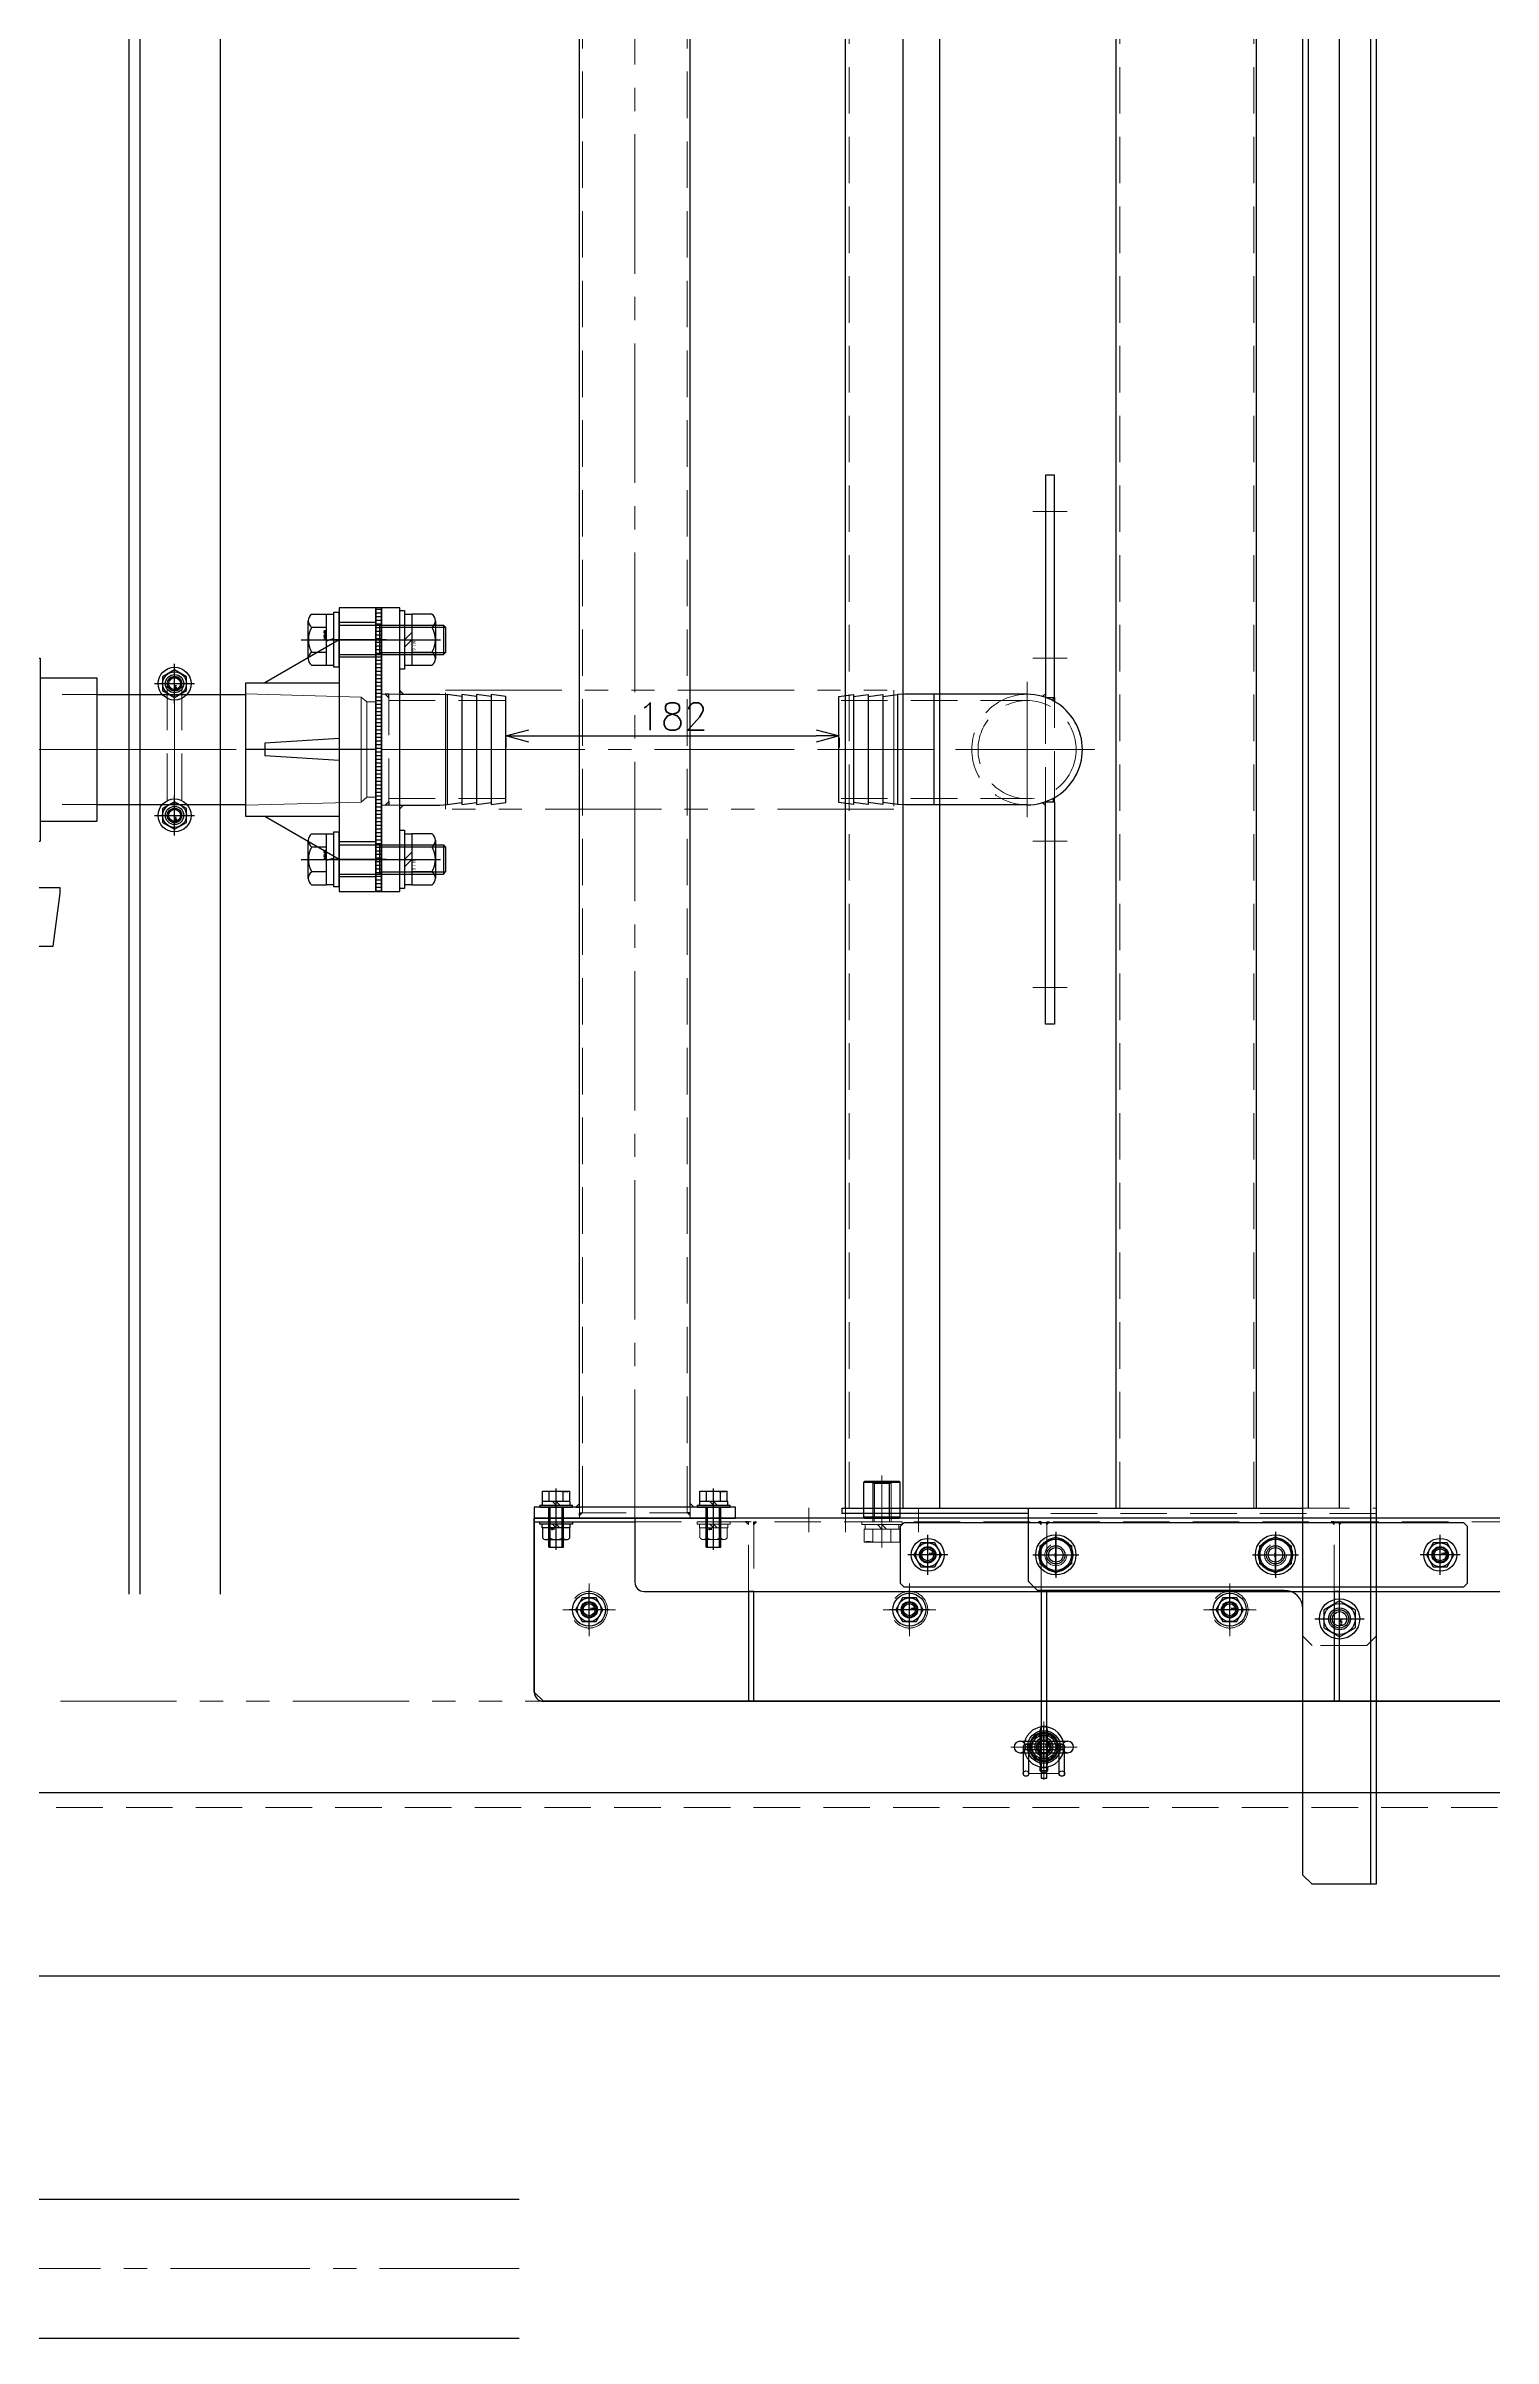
# Model space of a CAD drawing. Header units: millimetres. Extents: x -8731 to 85711, y -14522 to 31379.
# Drawn here: x 29618 to 30409, y 19595 to 20847 of the extents above; entities that cross this region are included whole.
import ezdxf
from ezdxf.xclip import XClip

# ---------------------------------------------------------------- set-up
doc = ezdxf.new("R2010")
doc.units = ezdxf.units.MM
doc.header["$LTSCALE"] = 4
doc.header["$XCLIPFRAME"] = 0
doc.header["$PDMODE"] = 99
doc.header["$PDSIZE"] = 1
for name, pattern in [('CENTER2', [28.575, 19.05, -3.175, 3.175, -3.175]), ('HIDDEN', [9.525, 6.35, -3.175]), ('PHANTOM2', [31.75, 15.875, -3.175, 3.175, -3.175, 3.175, -3.175])]:
    doc.linetypes.add(name, pattern=pattern)
for name, color, linetype, lineweight in [('04_HIDDEN', 2, 'HIDDEN', 13), ('05_CENTER', 4, 'CENTER2', 13), ('06_PHANTOM', 2, 'PHANTOM2', 13)]:
    doc.layers.add(name, color=color, linetype=linetype, lineweight=lineweight)
doc.layers.add('10_DRAFT', color=8, linetype='Continuous', lineweight=0, plot=False)
doc.styles.add('KANJI0', font='txt.shx', dxfattribs={"width": 0.9, "height": 30, "bigfont": 'bigfont'})
doc.styles.add('KSS_TXT', font='txt.shx', dxfattribs={"bigfont": 'extfont2.shx'})
doc.styles.add('KSS_TXT_L', font='txt.shx', dxfattribs={"height": 9, "bigfont": 'extfont2.shx'})
doc.dimstyles.new('KSS_DIM', dxfattribs={"dimscale": 3, "dimtxt": 3, "dimasz": 2.5, "dimexe": 1.25, "dimexo": 0.625, "dimtad": 1, "dimdsep": 46, "dimtxsty": 'KSS_TXT', "dimblk": 'OPEN30', "dimcen": 0, "dimazin": 2, "dimtfac": 0.75, "dimtmove": 0, "dimatfit": 3, "dimldrblk": 'OPEN30', "dimfxl": 1, "dimtolj": 1, "dimarcsym": 0})

# ---------------------------------------------------------------- blocks, each defined once
blk = doc.blocks.new('M8アイナットc_1')
at = {"color": 0}
for p, q in [((-13.1, 3.2), (13.1, 3.2)), ((-13.1, -3.1), (13.1, -3.1))]:
    blk.add_line(p, q, dxfattribs=at)
for centre, radius, start, end in [((-13.1, 0), 3.15, 90, 270), ((0, 0), 8, 23.188, 156.812), ((13.1, 0), 3.15, 270, 90), ((0, 0), 8, 203.188, 336.812)]:
    blk.add_arc(centre, radius, start, end, dxfattribs=at)
at = {"layer": '04_HIDDEN', "color": 0}
for radius in [4, 3.25]:
    blk.add_circle((0, 0), radius, dxfattribs=at)
for centre, radius, start, end in [((-13.1, 0), 3.15, 270, 90), ((0, 0), 8, 156.812, 203.188), ((0, 0), 8, 336.812, 23.188), ((13.1, 0), 3.15, 90, 270)]:
    blk.add_arc(centre, radius, start, end, dxfattribs=at)
at = {"layer": '05_CENTER', "color": 0}
for p, q in [((-18.1, 0), (18.1, 0)), ((0, -10), (0, 10))]:
    blk.add_line(p, q, dxfattribs=at)
blk = doc.blocks.new('8b_1_1_1')
at = {"color": 0, "linetype": 'CENTER2'}
for p, q in [((10.9, 0), (-10.9, 0)), ((0, -10.9), (0, 10.9))]:
    blk.add_line(p, q, dxfattribs=at)
at = {"color": 0}
for p, q in [((-3.8, 6.5), (-7.5, 0)), ((-3.8, 6.5), (-7.5, 0)), ((-7.5, 0), (-3.8, -6.5)), ((-7.5, 0), (-3.8, -6.5)), ((3.8, 6.5), (-3.8, 6.5)), ((3.8, 6.5), (-3.8, 6.5)), ((7.5, 0), (3.8, 6.5)), ((7.5, 0), (3.8, 6.5)), ((3.8, -6.5), (7.5, 0)), ((3.8, -6.5), (7.5, 0)), ((-3.8, -6.5), (3.8, -6.5)), ((-3.8, -6.5), (3.8, -6.5))]:
    blk.add_line(p, q, dxfattribs=at)
for radius in [9, 6.5, 4, 3.25]:
    blk.add_circle((0, 0), radius, dxfattribs=at)
at = {"layer": '10_DRAFT', "style": 'KSS_TXT'}
blk.add_text('M8', height=1, dxfattribs=at).set_placement((0.8, 0.1))
blk = doc.blocks.new('A$C4764547B_1')
at = {"color": 0}
for p, q in [((-2, -9.3), (-2, 9.3)), ((2, -9.3), (2, 9.3))]:
    blk.add_line(p, q, dxfattribs=at)
for centre, start, end in [((0, 9.3), 0, 180), ((0, -9.3), 180, 0)]:
    blk.add_arc(centre, 2, start, end, dxfattribs=at)
at = {"layer": '04_HIDDEN', "color": 0}
for centre, start, end in [((0, 9.3), 180, 0), ((0, -9.3), 0, 180)]:
    blk.add_arc(centre, 2, start, end, dxfattribs=at)
at = {"layer": '10_DRAFT'}
blk.add_line((-2, 0), (2, 0), dxfattribs=at)
blk = doc.blocks.new('A$C5B506AB2_1')
at = {"color": 0}
for p, q in [((-11.2, 14.5), (-11.2, 0)), ((-8.3, 14.5), (-8.3, 1.5)), ((8.3, 14.5), (8.3, 1.5)), ((11.2, 14.5), (11.2, 0)), ((9.8, 1.5), (-9.8, 1.5)), ((-8.3, 1.5), (-7.3, 1.5)), ((8.3, 1.5), (7.3, 1.5)), ((9.8, -1.5), (-9.8, -1.5)), ((-9.8, -1.5), (-7.3, -1.5)), ((9.8, -1.5), (7.3, -1.5))]:
    blk.add_line(p, q, dxfattribs=at)
blk.add_lwpolyline([(2, 11), (2, 13), (-2, 13), (-2, 11)], close=True, dxfattribs=at)
for radius in [11, 7.5, 5]:
    blk.add_circle((0, 0), radius, dxfattribs=at)
for centre, radius, start, end in [((-9.8, 14.5), 1.5, 0, 180), ((-9.8, 14.5), 1.5, 180, 0), ((0, 11.5), 2.5, 36.7713, 143.2287), ((9.8, 14.5), 1.5, 0, 180), ((9.8, 14.5), 1.5, 180, 0), ((-9.8, 0), 1.5, 90, 270), ((-9.8, 0), 1.5, 180, 270), ((-9.8, 0), 1.5, 270, 90), ((9.8, 0), 1.5, 90, 270), ((9.8, 0), 1.5, 270, 90), ((9.8, 0), 1.5, 270, 0)]:
    blk.add_arc(centre, radius, start, end, dxfattribs=at)
at = {"layer": '05_CENTER', "color": 0}
for p, q in [((0, -13.9), (0, 17.9)), ((-14.9, 0), (14.9, 0))]:
    blk.add_line(p, q, dxfattribs=at)
at = {"layer": '10_DRAFT'}
blk.add_line((8.3, 14.5), (-8.3, 14.5), dxfattribs=at)
blk = doc.blocks.new('A$C4C410D0F_1')
at = {"color": 4, "xscale": -1, "rotation": 180}
blk.add_blockref('A$C5B506AB2_1', (0, 0), dxfattribs=at)
at = {"color": 4}
for name in ['M8アイナットc_1', 'A$C4764547B_1']:
    blk.add_blockref(name, (0, 0), dxfattribs=at)
blk.add_blockref('8b_1_1_1', (0, 0))
blk = doc.blocks.new('A$C3AA34862_1_1_1')
at = {"color": 0}
blk.add_lwpolyline([(0, -1100), (2500, -1100), (2500, -1000), (0, -1000)], close=True, dxfattribs=at)
at = {"layer": '04_HIDDEN'}
blk.add_line((0, -1008), (2500, -1008), dxfattribs=at)
blk = doc.blocks.new('A$C76D83096_1_1_1')
at = {"color": 0}
for p, q in [((6, 30.2), (1694, 30.2)), ((6, -30.2), (1694, -30.2))]:
    blk.add_line(p, q, dxfattribs=at)
blk.add_lwpolyline([(0, -55), (6, -55), (6, 55), (0, 55)], close=True, dxfattribs=at)
at = {"color": 3}
for points in [[(3, 30.2), (3, 28.8), (1.5, 30.2), (1.5, 30.2)], [(6, 30.2), (8, 30.2), (8, 30.2), (6, 32.2)], [(3, -30.2), (3, -28.8), (1.5, -30.2), (1.5, -30.2)], [(6, -30.2), (8, -30.2), (8, -30.2), (6, -32.2)]]:
    blk.add_lwpolyline(points, close=True, dxfattribs=at)
at = {"layer": '04_HIDDEN'}
for p, q in [((0, 30.2), (6, 30.2)), ((3, 30.2), (3, -30.2)), ((3, 28.6), (1697, 28.6)), ((0, -30.2), (6, -30.2)), ((3, -28.6), (1697, -28.6))]:
    blk.add_line(p, q, dxfattribs=at)
at = {"layer": '05_CENTER'}
for p, q in [((-5.8, 43), (11.7, 43)), ((-5.8, 0), (1705.7, 0)), ((-5.7, -43), (11.7, -43))]:
    blk.add_line(p, q, dxfattribs=at)
blk = doc.blocks.new('A$C4A032556_1_1_1')
at = {"color": 0}
blk.add_lwpolyline([(150, 50), (150, 50), (150, -45), (145, -50), (-545, -50), (-550, -45), (-550, 50)], dxfattribs=at)
for centre in [(100, 25), (-520, 0), (-345, 0), (-170, 0), (5, 0), (100, -25)]:
    blk.add_circle(centre, 4.5, dxfattribs=at)
at = {"layer": '04_HIDDEN'}
blk.add_lwpolyline([(-550, 50), (150, 50)], dxfattribs=at)
for centre in [(100, 25), (-520, 0), (-345, 0), (-170, 0), (5, 0), (100, -25)]:
    blk.add_circle(centre, 10, dxfattribs=at)
at = {"layer": '05_CENTER'}
for p, q in [((100, 10.6), (100, 39.4)), ((-520, -14.4), (-520, 14.4)), ((-345, -14.4), (-345, 14.4)), ((-170, -14.4), (-170, 14.4)), ((5, -14.4), (5, 14.4)), ((114.4, 25), (85.6, 25)), ((-505.6, 0), (-534.4, 0)), ((-330.6, 0), (-359.4, 0)), ((-155.6, 0), (-184.4, 0)), ((19.4, 0), (-9.4, 0)), ((100, -39.4), (100, -10.6)), ((114.4, -25), (85.6, -25))]:
    blk.add_line(p, q, dxfattribs=at)
blk = doc.blocks.new('A$C73615150_1_1_1')
at = {"color": 0}
for p, q in [((-80, 48), (-25, 48)), ((-25, 50), (-25, 15)), ((-20, 10), (520, 10))]:
    blk.add_line(p, q, dxfattribs=at)
blk.add_lwpolyline([(520, -50), (520, -50), (520, 50), (-80, 50), (-80, -45, 0.414214), (-75, -50), (-75, -50), (520, -50)], format="xyb", dxfattribs=at)
at = {"color": 3}
for points in [[(37, 48), (35.5, 48), (35.5, 48), (37, 46.5)], [(40, 48), (41.5, 48), (41.5, 48), (40, 46.5)], [(197, 48), (195.5, 48), (195.5, 48), (197, 46.5)], [(200, 48), (201.5, 48), (201.5, 48), (200, 46.5)], [(357, 48), (355.5, 48), (355.5, 48), (357, 46.5)], [(360, 48), (361.5, 48), (361.5, 48), (360, 46.5)], [(515, 48), (513.5, 48), (513.5, 48), (515, 46.5)], [(520, 48), (518.5, 48), (518.5, 48), (520, 46.5)]]:
    blk.add_lwpolyline(points, close=True, dxfattribs=at)
at = {"color": 0}
for points in [[(40, 10), (37, 10), (37, -50), (40, -50)], [(200, 10), (197, 10), (197, -92), (200, -92)], [(360, 10), (357, 10), (357, -50), (360, -50)], [(520, 10), (515, 10), (515, -50), (520, -50)]]:
    blk.add_lwpolyline(points, close=True, dxfattribs=at)
for centre in [(135, 30), (415, 30), (-50, 0), (125, 0), (300, 0), (475, 0)]:
    blk.add_circle(centre, 4.5, dxfattribs=at)
blk.add_arc((-20, 15), 5, 180, 270, dxfattribs=at)
at = {"layer": '04_HIDDEN'}
for p, q in [((-25, 48), (520, 48)), ((37, 10), (37, 48)), ((40, 48), (40, 10)), ((197, 10), (197, 48)), ((200, 48), (200, 10)), ((357, 10), (357, 48)), ((360, 10), (360, 48)), ((360, 48), (360, 10)), ((515, 10), (515, 48)), ((520, 48), (520, 10)), ((197, -69), (200, -69)), ((197, -81), (200, -81))]:
    blk.add_line(p, q, dxfattribs=at)
at = {"layer": '05_CENTER'}
for p, q in [((-68, 42.4), (-68, 55.6)), ((18, 42.4), (18, 55.6)), ((70, 42.4), (70, 55.6)), ((90, 42.4), (90, 55.6)), ((110, 42.4), (110, 55.6)), ((130, 42.4), (130, 55.6)), ((142.3, 30), (127.7, 30)), ((135, 22.7), (135, 37.3)), ((422.3, 30), (407.7, 30)), ((415, 22.7), (415, 37.3)), ((509.2, 25), (525.9, 25)), ((-50, -9.3), (-50, 9.3)), ((125, -9.3), (125, 9.3)), ((300, -9.3), (300, 9.3)), ((475, -9.3), (475, 9.3)), ((-40.7, 0), (-59.3, 0)), ((134.3, 0), (115.7, 0)), ((309.3, 0), (290.7, 0)), ((484.3, 0), (465.7, 0)), ((509.2, -25), (525.9, -25)), ((191.6, -75), (205.2, -75))]:
    blk.add_line(p, q, dxfattribs=at)
at = {"layer": '10_DRAFT'}
blk.add_line((-25, 48), (-25, 50), dxfattribs=at)
blk = doc.blocks.new('M8Nza_1_1_1')
at = {"color": 0}
for p, q in [((-7.7, 3.2), (7.7, 3.2)), ((-7.7, 3.2), (-7.7, 1.2)), ((-7.5, 8.7), (-7.5, 3.2)), ((5.6, 9.7), (-5.6, 9.7)), ((-3.8, 3.2), (-3.8, 8.7)), ((0, 1.2), (-2, 3.2)), ((0, 3.2), (2, 1.2)), ((3.7, 8.7), (3.7, 3.2)), ((7.5, 3.2), (7.5, 8.7)), ((7.7, 3.2), (7.7, 1.2))]:
    blk.add_line(p, q, dxfattribs=at)
at = {"color": 0, "linetype": 'CENTER2'}
blk.add_line((0, 9.7), (0, 0), dxfattribs=at)
at = {"color": 0}
blk.add_lwpolyline([(-9, 1.2), (9, 1.2), (9, 0), (-9, 0)], close=True, dxfattribs=at)
for centre, radius, start, end in [((-5.6, 7.4), 2.25, 33.626, 146.374), ((0, 2.2), 7.5, 60, 120), ((5.6, 7.4), 2.25, 33.626, 146.374)]:
    blk.add_arc(centre, radius, start, end, dxfattribs=at)
at = {"layer": '10_DRAFT', "style": 'KSS_TXT'}
blk.add_text('M8', height=1, dxfattribs=at).set_placement((0.9, 3.3))
blk = doc.blocks.new('A$C46CB4146_1_1_1')
at = {"color": 0}
for p, q in [((-9, 1.2), (9, 1.2)), ((-9, 1.2), (-9, 0)), ((-7.7, 3.2), (-7.7, 1.2)), ((7.7, 3.2), (-7.7, 3.2)), ((-7.5, 8.7), (7.5, 8.7)), ((-7.5, 3.2), (-7.5, 8.7)), ((-3.8, 3.2), (-3.8, 8.7)), ((0, 1.2), (-2, 3.2)), ((0, 3.2), (2, 1.2)), ((3.8, 3.2), (3.8, 8.7)), ((7.5, 3.2), (7.5, 8.7)), ((7.7, 1.2), (7.7, 3.2)), ((9, 0), (9, 1.2)), ((-9, 0), (9, 0))]:
    blk.add_line(p, q, dxfattribs=at)
at = {"color": 0, "linetype": 'CENTER2'}
blk.add_line((0, -23.3), (0, 10.2), dxfattribs=at)
at = {"color": 0, "linetype": 'HIDDEN'}
for p, q in [((-4, -21.8), (-4, 0)), ((-3.3, -21.8), (-3.3, 0)), ((3.3, -21.8), (3.3, 0)), ((4, -21.8), (4, 0)), ((-4, -21.8), (4, -21.8))]:
    blk.add_line(p, q, dxfattribs=at)
at = {"layer": '10_DRAFT', "style": 'KSS_TXT_L'}
blk.add_text('BT-M8x25L,SW,PW', height=0.3, dxfattribs=at).set_placement((3, 8.4))
blk = doc.blocks.new('FWTAS-D20-M10-T20.0a_1_1')
at = {"color": 0}
for p, q in [((-10, -0.5), (10, -0.5)), ((-10, -19.5), (10, -19.5))]:
    blk.add_line(p, q, dxfattribs=at)
blk.add_lwpolyline([(-9.5, -20), (9.5, -20), (10, -19.5), (10, -0.5), (9.5, 0), (-9.5, 0), (-10, -0.5), (-10, -19.5)], close=True, dxfattribs=at)
at = {"layer": '04_HIDDEN', "color": 0}
for p, q in [((-5, 0), (-5, -20)), ((-4, 0), (-4, -20)), ((4, 0), (4, -20)), ((5, 0), (5, -20))]:
    blk.add_line(p, q, dxfattribs=at)
at = {"layer": '05_CENTER', "color": 0}
blk.add_line((0, -23.4), (0, 3.4), dxfattribs=at)
blk = doc.blocks.new('A$C7AFA21F4_1_1_1')
at = {"color": 0, "linetype": 'CENTER2'}
blk.add_line((0, -24), (0, 14), dxfattribs=at)
at = {"color": 0}
for p, q in [((-11, 1.5), (11, 1.5)), ((-11, 1.5), (-11, 0)), ((-11, 0), (11, 0)), ((-9.8, 11), (9.8, 11)), ((-9.8, 4), (-9.8, 11)), ((9.8, 4), (-9.8, 4)), ((-9.2, 4), (-9.2, 1.5)), ((-4.9, 4), (-4.9, 11)), ((0, 1.5), (-2.5, 4)), ((0, 4), (2.5, 1.5)), ((4.9, 4), (4.9, 11)), ((9.2, 1.5), (9.2, 4)), ((9.8, 4), (9.8, 11)), ((11, 0), (11, 1.5))]:
    blk.add_line(p, q, dxfattribs=at)
at = {"color": 0, "linetype": 'HIDDEN'}
for p, q in [((-5, -21), (-5, 0)), ((-4.2, -21), (-4.2, 0)), ((4.2, -21), (4.2, 0)), ((5, -21), (5, 0)), ((-5, -21), (5, -21))]:
    blk.add_line(p, q, dxfattribs=at)
at = {"layer": '10_DRAFT', "style": 'KSS_TXT_L'}
blk.add_text('BT-M10x25L,SW,PW', height=0.3, dxfattribs=at).set_placement((5.1, 10.7))
blk = doc.blocks.new('A$C7CBE1021_1_1')
at = {"color": 0}
blk.add_lwpolyline([(-13, -17.5), (293, -17.5), (295, -15.5), (295, 15.5), (293, 17.5), (-13, 17.5), (-15, 15.5), (-15, -15.5)], close=True, dxfattribs=at)
for centre in [(0, 0), (280, 0)]:
    blk.add_circle(centre, 4.5, dxfattribs=at)
at = {"layer": '05_CENTER'}
for p, q in [((0, -7.3), (0, 7.3)), ((280, -7.3), (280, 7.3)), ((7.3, 0), (-7.3, 0)), ((287.3, 0), (272.7, 0))]:
    blk.add_line(p, q, dxfattribs=at)
blk = doc.blocks.new('NTFLS-20b_1_1')
at = {"color": 0, "linetype": 'CENTER2'}
for p, q in [((11.1, 0), (-11.1, 0)), ((0, -11.1), (0, 11.1))]:
    blk.add_line(p, q, dxfattribs=at)
at = {"color": 0}
for p, q in [((-4.9, 8.5), (-9.8, 0)), ((-9.8, 0), (-4.9, -8.5)), ((-4.9, 8.5), (4.9, 8.5)), ((9.8, 0), (4.9, 8.5)), ((4.9, -8.5), (9.8, 0)), ((-4.9, -8.5), (4.9, -8.5))]:
    blk.add_line(p, q, dxfattribs=at)
for radius in [8.49, 5, 4]:
    blk.add_circle((0, 0), radius, dxfattribs=at)
blk = doc.blocks.new('A$C69041DDD_1_1_1')
at = {"color": 0}
for p, q in [((-28, -844.5), (-28, 844.5)), ((120, -844.5), (120, 844.5)), ((196.6, -844.5), (196.6, 844.5)), ((222, -844.5), (222, 844.5)), ((225, -844.5), (225, 844.5)), ((242, -844.5), (242, 844.5)), ((-30, -844.5), (222, -844.5)), ((-30, -844.5), (-30, -847.5)), ((72, -847.5), (-30, -847.5)), ((72, -884.5), (72, -844.5)), ((77, -889.5), (72, -884.5)), ((212, -889.5), (77, -889.5))]:
    blk.add_line(p, q, dxfattribs=at)
at = {"color": 3}
for p, q in [((3.6, -844.5), (3.6, 844.5)), ((23.6, -844.5), (23.6, 844.5))]:
    blk.add_line(p, q, dxfattribs=at)
at = {"color": 0}
blk.add_circle((242, -905), 6, dxfattribs=at)
blk.add_arc((212, -899.5), 10, 0, 90, dxfattribs=at)
at = {"layer": '04_HIDDEN'}
for p, q in [((-26, -844.5), (-26, 844.5)), ((122, -844.5), (122, 844.5)), ((195.2, -844.5), (195.2, 844.5)), ((2, -844.5), (2, -847.5)), ((262, -847.5), (72, -847.5)), ((222, -844.5), (262, -844.5)), ((262, -844.5), (262, -914.5)), ((222, -914.5), (222, -899.5)), ((227, -919.5), (222, -914.5)), ((257, -919.5), (227, -919.5)), ((262, -914.5), (257, -919.5))]:
    blk.add_line(p, q, dxfattribs=at)
for centre in [(87, -870), (207, -870)]:
    blk.add_circle(centre, 6, dxfattribs=at)
at = {"layer": '05_CENTER'}
for p, q in [((87, -880.1), (87, -859.9)), ((207, -880.1), (207, -859.9)), ((76.9, -870), (97.1, -870)), ((196.9, -870), (217.1, -870)), ((242, -914.3), (242, -895.7)), ((232.7, -905), (251.3, -905))]:
    blk.add_line(p, q, dxfattribs=at)
at = {"layer": '10_DRAFT'}
blk.add_line((-8, -844.5), (-8, -847.5), dxfattribs=at)
at = {"color": 4, "rotation": 270}
for p in [(87, -870), (207, -870)]:
    blk.add_blockref('NTFLS-20b_1_1', p, dxfattribs=at)
blk = doc.blocks.new('A$C5EC12063_1_1')
at = {"color": 0}
blk.add_line((-1955, 17), (145, 17), dxfattribs=at)
blk.add_lwpolyline([(-1955, 20), (145, 20), (145, -15), (140, -20), (-1950, -20), (-1955, -15)], close=True, dxfattribs=at)
blk.add_circle((0, 0), 6, dxfattribs=at)
at = {"layer": '05_CENTER'}
for p, q in [((9.3, 0), (-9.3, 0)), ((0, -9.3), (0, 9.3))]:
    blk.add_line(p, q, dxfattribs=at)
blk = doc.blocks.new('10b_2_1')
at = {"color": 0, "linetype": 'CENTER2'}
for p, q in [((0, -13.5), (0, 13.5)), ((13.5, 0), (-13.5, 0))]:
    blk.add_line(p, q, dxfattribs=at)
at = {"color": 0}
for p, q in [((-4.9, 8.5), (-9.8, 0)), ((-9.8, 0), (-4.9, -8.5)), ((-4.9, 8.5), (4.9, 8.5)), ((9.8, 0), (4.9, 8.5)), ((4.9, -8.5), (9.8, 0)), ((-4.9, -8.5), (4.9, -8.5))]:
    blk.add_line(p, q, dxfattribs=at)
for radius in [11, 8.49, 5, 4]:
    blk.add_circle((0, 0), radius, dxfattribs=at)
at = {"layer": '10_DRAFT', "style": 'KSS_TXT'}
blk.add_text('M10', height=1.25, dxfattribs=at).set_placement((0.3, 0.1))
blk = doc.blocks.new('A$C491655AE_1_1_1')
at = {"color": 0, "linetype": 'CENTER2'}
for p, q in [((0, -12.6), (0, 12.6)), ((-12.6, 0), (12.6, 0))]:
    blk.add_line(p, q, dxfattribs=at)
at = {"color": 0}
for p, q in [((-9.8, 0), (-4.9, 8.5)), ((-4.9, -8.5), (-9.8, 0)), ((-4.9, 8.5), (4.9, 8.5)), ((4.9, 8.5), (9.8, 0)), ((9.8, 0), (4.9, -8.5)), ((4.9, -8.5), (-4.9, -8.5))]:
    blk.add_line(p, q, dxfattribs=at)
for radius in [11, 9.25]:
    blk.add_circle((0, 0), radius, dxfattribs=at)
at = {"layer": '10_DRAFT', "style": 'KSS_TXT_L'}
blk.add_text('BT-M10', height=0.3, dxfattribs=at).set_placement((-0.7, -0.5))
blk = doc.blocks.new('A$C48F4429B_1_1')
for name, p in [('A$C5EC12063_1_1', (57.5, 220)), ('10b_2_1', (57.5, 220)), ('A$C491655AE_1_1_1', (22.5, 185)), ('A$C491655AE_1_1_1', (22.5, 65))]:
    blk.add_blockref(name, p)
at = {"rotation": 90}
blk.add_blockref('A$C69041DDD_1_1_1', (-847.5, -22), dxfattribs=at)
blk = doc.blocks.new('A$C171B1F0E_1_1')
at = {"color": 0}
for p, q in [((-102.8, 29), (-94.8, 30.1)), ((-102.8, -28.9), (-102.8, 29)), ((-94.8, 30.1), (-94.8, -30)), ((-94.8, 29), (-86.8, 30.1)), ((-86.8, 30.1), (-86.8, -30)), ((-86.8, 29), (-78.8, 30.1)), ((-78.8, 30.1), (-78.8, -30)), ((-78.8, 29), (-70.8, 30.1)), ((-66.8, 30.3), (-70.8, 30.1)), ((-70.8, 30.1), (-70.8, -30)), ((0, 30.3), (-66.8, 30.3)), ((-50.8, -30.2), (-50.8, 30.3)), ((15, 28.5), (15, 26.3)), ((-94.8, -30), (-102.8, -28.9)), ((-86.8, -30), (-94.8, -28.9)), ((-78.8, -30), (-86.8, -28.9)), ((-70.8, -30), (-78.8, -28.9)), ((-66.8, -30.2), (-70.8, -30)), ((0, -30.2), (-66.8, -30.2)), ((15, -28.5), (15, -26.3))]:
    blk.add_line(p, q, dxfattribs=at)
for points in [[(10, 28.5), (15, 28.5), (15, 150), (10, 150)], [(10, -28.5), (15, -28.5), (15, -150), (10, -150)]]:
    blk.add_lwpolyline(points, close=True, dxfattribs=at)
blk.add_arc((0, 0), 30.2, 269.9995, 90, dxfattribs=at)
at = {"color": 3}
for centre, radius, start, end in [((10.4, 27.9), 2.28, 101.3016, 150.9359), ((10, 28.5), 4.51, 336.4225, 0), ((10.4, -27.9), 2.28, 209.0641, 258.6984), ((10, -28.5), 4.51, 0, 23.5775)]:
    blk.add_arc(centre, radius, start, end, dxfattribs=at)
at = {"layer": '04_HIDDEN'}
for p, q in [((0, 26.8), (-102.8, 26.8)), ((10, 28.5), (10, -28.5)), ((15, -26.3), (15, 26.3)), ((0, -26.8), (-102.8, -26.8))]:
    blk.add_line(p, q, dxfattribs=at)
blk.add_circle((0, 0), 26.8, dxfattribs=at)
blk.add_arc((0, 0), 30.2, 90, 270, dxfattribs=at)
at = {"layer": '05_CENTER'}
for p, q in [((21.9, 130), (3.1, 130)), ((21.9, 50), (3.1, 50)), ((0, -37), (0, 37)), ((37, 0), (-108.3, 0)), ((-102.8, 0), (-50.8, 0)), ((21.9, -50), (3.1, -50)), ((21.9, -130), (3.1, -130))]:
    blk.add_line(p, q, dxfattribs=at)
blk = doc.blocks.new('A$C5F8F3055_1_1')
for name, p, rotation in [('A$C48F4429B_1_1', (-480, -847.5), 270), ('A$C76D83096_1_1_1', (-645, -850), 90), ('M8Nza_1_1_1', (-688, -852), 180)]:
    blk.add_blockref(name, p, dxfattribs=dict(rotation=rotation))
for name, p in [('A$C171B1F0E_1_1', (-430.7, -430)), ('A$C46CB4146_1_1_1', (-688, -844)), ('A$C46CB4146_1_1_1', (-602, -844)), ('A$C73615150_1_1_1', (-620, -900)), ('A$C4A032556_1_1_1', (-150, -900)), ('A$C7CBE1021_1_1', (-485, -870)), ('8b_1_1_1', (-485, -870)), ('8b_1_1_1', (-205, -870)), ('8b_1_1_1', (-670, -900)), ('8b_1_1_1', (-495, -900)), ('8b_1_1_1', (-320, -900))]:
    blk.add_blockref(name, p)
at = {"color": 4, "rotation": 180}
blk.add_blockref('FWTAS-D20-M10-T20.0a_1_1', (-510, -850), dxfattribs=at)
at = {"layer": '04_HIDDEN', "rotation": 180}
for name, p in [('A$C7AFA21F4_1_1_1', (-510, -852)), ('M8Nza_1_1_1', (-602, -852))]:
    blk.add_blockref(name, p, dxfattribs=at)
blk = doc.blocks.new('A$C73951639_1_1_1')
at = {"color": 0}
for p, q in [((10, -30.3), (10, 30.3)), ((10, 30.3), (32, 30.3)), ((32, 30.3), (36, 30.1)), ((44, 29), (36, 30.1)), ((36, 30.1), (36, -30)), ((52, 29), (44, 30.1)), ((44, 30.1), (44, -30)), ((60, 29), (52, 30.1)), ((52, 30.1), (52, -30)), ((68, 29), (60, 30.1)), ((60, 30.1), (60, -30)), ((68, -28.9), (68, 29)), ((10, -30.3), (32, -30.3)), ((32, -30.3), (36, -30)), ((36, -30), (44, -28.9)), ((44, -30), (52, -28.9)), ((52, -30), (60, -28.9)), ((60, -30), (68, -28.9))]:
    blk.add_line(p, q, dxfattribs=at)
blk.add_lwpolyline([(10, 77.5), (0, 77.5), (0, -77.5), (10, -77.5)], close=True, dxfattribs=at)
at = {"color": 3}
for points in [[(4, 30.3), (2, 30.3), (4, 28.3), (4, 28.3)], [(10, 30.3), (12, 30.3), (10, 32.3), (10, 32.3)], [(4, -30.3), (2, -30.3), (4, -28.3), (4, -28.3)], [(10, -30.3), (12, -30.3), (10, -32.3), (10, -32.3)]]:
    blk.add_lwpolyline(points, close=True, dxfattribs=at)
at = {"layer": '04_HIDDEN'}
for p, q in [((10, 30.3), (0, 30.3)), ((4, -30.3), (4, 30.3)), ((4, 26.8), (68, 26.8)), ((10, -30.3), (0, -30.3)), ((4, -26.8), (68, -26.8))]:
    blk.add_line(p, q, dxfattribs=at)
at = {"layer": '05_CENTER'}
for p, q in [((-8, 60), (18, 60)), ((0, 0), (72.7, 0)), ((68, 0), (10, 0)), ((-8, -60), (18, -60))]:
    blk.add_line(p, q, dxfattribs=at)
blk = doc.blocks.new('A$C4CA70B29_1_1_1')
h = blk.add_hatch()
h.set_pattern_fill('_USER', color=3, scale=2, pattern_type=0)
h.set_pattern_definition([(0, (-6784.6076, -8968.539), (0, 2), [])])
h.paths.add_polyline_path([(0, 77.5), (-3, 77.5), (-3, -77.5), (0, -77.5)])
at = {"color": 3}
blk.add_lwpolyline([(0, 77.5), (-3, 77.5), (-3, -77.5), (0, -77.5)], close=True, dxfattribs=at)
blk = doc.blocks.new('M16Nza_1_1_1')
at = {"color": 0}
for p, q in [((-13.9, 17.7), (-13.9, 6.6)), ((-10.4, 19.6), (10.4, 19.6)), ((-6.9, 6.6), (-6.9, 17.7)), ((6.9, 17.7), (6.9, 6.6)), ((13.9, 6.6), (13.9, 17.7)), ((-14, 2.6), (-14, 6.6)), ((-14, 6.6), (14, 6.6)), ((-4, 6.6), (0, 2.6)), ((0, 6.6), (4, 2.6)), ((14, 6.6), (14, 2.6))]:
    blk.add_line(p, q, dxfattribs=at)
at = {"color": 0, "linetype": 'CENTER2'}
blk.add_line((0, 0), (0, 19.6), dxfattribs=at)
at = {"color": 0}
blk.add_lwpolyline([(-16, 2.6), (16, 2.6), (16, 0), (-16, 0)], close=True, dxfattribs=at)
for centre, radius, start, end in [((-10.4, 15.4), 4.16, 33.626, 146.374), ((0, 5.7), 13.8, 60, 120), ((10.4, 15.4), 4.16, 33.626, 146.374)]:
    blk.add_arc(centre, radius, start, end, dxfattribs=at)
at = {"layer": '10_DRAFT', "style": 'KANJI0', "width": 0.82}
blk.add_text('Ｍ１６', height=1.71, dxfattribs=at).set_placement((0.4, 6.8))
blk = doc.blocks.new('A$C598F6B99_1_1')
at = {"color": 0}
for p, q in [((-13.9, 15.1), (-13.9, 7)), ((-10.4, 17), (10.4, 17)), ((-6.9, 7), (-6.9, 15.1)), ((6.9, 15.1), (6.9, 7)), ((13.8, 7), (13.8, 15.1)), ((-15, 0), (-15, 3)), ((-15, 3), (15, 3)), ((-15, 0), (15, 0)), ((-14, 3), (-14, 7)), ((-14, 7), (14, 7)), ((-8, 0), (-8, -56.9)), ((0.7, 3), (-0.7, 7)), ((8, 0), (8, -56.9)), ((14, 7), (14, 3)), ((15, 3), (15, 0)), ((8, -22), (-8, -22)), ((-6.9, -22), (-6.9, -58)), ((6.9, -22), (6.9, -58)), ((8, -56.9), (-8, -56.9)), ((-8, -56.9), (-6.9, -58)), ((6.9, -58), (-6.9, -58)), ((8, -56.9), (6.9, -58))]:
    blk.add_line(p, q, dxfattribs=at)
at = {"color": 0, "linetype": 'CENTER2'}
blk.add_line((0, 20.9), (0, -61), dxfattribs=at)
at = {"color": 0}
for centre, radius, start, end in [((-10.4, 12.8), 4.16, 33.626, 146.374), ((0, 3.1), 13.8, 60, 120), ((10.4, 12.8), 4.16, 33.626, 146.374)]:
    blk.add_arc(centre, radius, start, end, dxfattribs=at)
at = {"layer": '10_DRAFT', "style": 'KANJI0', "width": 0.82}
blk.add_text('M16x65', height=1, dxfattribs=at).set_placement((0.4, 7.5))
blk = doc.blocks.new('TSフランジ-JIS10K-50mmb_1')
at = {"color": 0}
for p, q in [((-36.5, 71), (36.5, 71)), ((-36.5, 20), (-36.5, 71)), ((36.5, 71), (36.5, 20)), ((-60, 20), (-36.5, 60.7)), ((-6, 20), (-3.5, 60.7)), ((3.5, 60.7), (-3.5, 60.7)), ((6, 20), (3.5, 60.7)), ((60, 20), (36.5, 60.7)), ((77.5, 20), (-77.5, 20)), ((-77.5, 20), (-77.5, 0)), ((77.5, 0), (77.5, 20)), ((-77.5, 0), (77.5, 0))]:
    blk.add_line(p, q, dxfattribs=at)
at = {"color": 0, "linetype": 'CENTER2'}
for p, q in [((0, 0), (0, 71)), ((-60, -5.6), (-60, 25.3)), ((60, -5.6), (60, 25.3))]:
    blk.add_line(p, q, dxfattribs=at)
at = {"color": 0, "linetype": 'HIDDEN'}
for p, q in [((-69.5, 0), (-69.5, 20)), ((-50.5, 0), (-50.5, 20)), ((50.5, 0), (50.5, 20)), ((69.5, 0), (69.5, 20))]:
    blk.add_line(p, q, dxfattribs=at)
at = {"layer": '10_DRAFT'}
for p, q in [((-30.4, 71), (-28.7, 8)), ((30.4, 71), (28.7, 8)), ((-28.7, 8), (28.7, 8)), ((-28.7, 8), (-26, 5)), ((-26, 5), (-26, 0)), ((-26, 5), (26, 5)), ((28.7, 8), (26, 5)), ((26, 5), (26, 0))]:
    blk.add_line(p, q, dxfattribs=at)
blk = doc.blocks.new('A$C3D25287D_1_1_1')
for p, q in [((0, 30), (81.5, 30)), ((0, -30), (81.5, -30))]:
    blk.add_line(p, q)
at = {"layer": '05_CENTER'}
blk.add_line((0, 0), (136.5, 0), dxfattribs=at)
at = {"color": 4, "rotation": 90}
blk.add_blockref('TSフランジ-JIS10K-50mmb_1', (152.5, 0), dxfattribs=at)
for name in ['A$C73951639_1_1_1', 'A$C4CA70B29_1_1_1']:
    blk.add_blockref(name, (155.5, 0))
for name, p, rotation in [('M16Nza_1_1_1', (165.5, 60), 270), ('A$C598F6B99_1_1', (132.5, 60), 90), ('A$C598F6B99_1_1', (132.5, -60), 90), ('M16Nza_1_1_1', (165.5, -60), 270)]:
    blk.add_blockref(name, p, dxfattribs=dict(rotation=rotation))
blk = doc.blocks.new('コンパクトボールバルブ27型-ソケット形-50mma_1_1_1')
at = {"color": 0}
for p, q in [((-67.5, 78.5), (-63.7, 107.5)), ((-63.7, 107.5), (-21.3, 107.5)), ((-25, 107.5), (-20, 102.5)), ((-20, 102.5), (13.5, 102.5)), ((21.3, 107.5), (63.7, 107.5)), ((63.7, 107.5), (67.5, 78.5)), ((-67.5, 78.5), (-67.5, 75.5)), ((-20, 75.5), (-67.5, 75.5)), ((-20, 70.5), (-20, 78.5)), ((67.5, 75.5), (2.1, 75.5)), ((20, 70.5), (20, 75.5)), ((67.5, 78.5), (67.5, 75.5)), ((-20, 70.5), (-20, 52)), ((-20, 70.5), (20, 70.5)), ((20, 70.5), (20, 52)), ((-20, 52), (-48.5, 52)), ((-48.5, -52), (-48.5, 52)), ((48.5, 52), (20, 52)), ((48.5, -52), (48.5, 52)), ((-87.5, -39.2), (-87.5, 39.2)), ((-56.5, 39.2), (-87.5, 39.2)), ((-56.5, -50), (-56.5, 50)), ((-48.5, 50), (-56.5, 50)), ((48.5, 50), (56.5, 50)), ((56.5, -50), (56.5, 50)), ((56.5, 39.2), (87.5, 39.2)), ((87.5, -39.2), (87.5, 39.2)), ((-56.5, -39.2), (-87.5, -39.2)), ((-48.5, -50), (-56.5, -50)), ((48.5, -50), (56.5, -50)), ((56.5, -39.2), (87.5, -39.2)), ((48.5, -52), (-48.5, -52))]:
    blk.add_line(p, q, dxfattribs=at)
for points in [[(-13.5, 102.5), (-14.9, 103.2), (-17.5, 104.8), (-20.1, 106.6), (-21.3, 107.5)], [(13.5, 102.5), (14.9, 103.2), (17.5, 104.8), (20.1, 106.6), (21.3, 107.5)]]:
    blk.add_open_spline(points, degree=3, knots=[0, 0, 0, 0, 0.500213, 1, 1, 1, 1], dxfattribs=at)
blk.add_open_spline([(-20, 78.5), (-18.7, 86.5), (-17.4, 94.5), (-16.1, 102.5)], degree=3, dxfattribs=at)
at = {"layer": '05_CENTER', "color": 0}
for p, q in [((0, -62), (0, 117.5)), ((87.5, 0), (-87.5, 0))]:
    blk.add_line(p, q, dxfattribs=at)
at = {"layer": '10_DRAFT'}
for p, q in [((-87.5, 30), (-68.6, 30)), ((87.5, 30), (68.6, 30)), ((-87.5, -30), (-68.6, -30)), ((87.5, -30), (68.6, -30))]:
    blk.add_line(p, q, dxfattribs=at)
blk = doc.blocks.new('A$C3C656437_1_1_1')
at = {"color": 0}
for p, q in [((-218, 1810), (-218, 849)), ((-142, 1810), (-142, 849))]:
    blk.add_line(p, q, dxfattribs=at)
at = {"layer": '05_CENTER'}
blk.add_line((-180, 849), (-180, 1810), dxfattribs=at)
at = {"layer": '10_DRAFT'}
blk.add_line((680, 1515), (620, 1515), dxfattribs=at)
at = {"color": 4, "xscale": -1, "rotation": 90}
blk.add_blockref('コンパクトボールバルブ27型-ソケット形-50mma_1_1_1', (650, 1645), dxfattribs=at)
at = {"rotation": 270}
blk.add_blockref('A$C3D25287D_1_1_1', (650, 1557.5), dxfattribs=at)
blk = doc.blocks.new('_Open30')
at = {"color": 0, "linetype": 'ByBlock', "lineweight": -2}
for p, q in [((-1, 0.27), (0, 0)), ((0, 0), (-1, -0.27)), ((0, 0), (-1, 0))]:
    blk.add_line(p, q, dxfattribs=at)
blk = doc.blocks.new('*D4858')
at = {"layer": '10_DRAFT', "color": 0, "lineweight": -2, "transparency": 16777216}
for p, q in [((29869.3, 20469.2), (29869.3, 20463.9)), ((29881.8, 20470.2), (30038.8, 20470.2)), ((30051.3, 20469.2), (30051.3, 20463.9))]:
    blk.add_line(p, q, dxfattribs=at)
at = {"layer": 'Defpoints', "color": 0, "transparency": 16777216}
for p in [(29869.3, 20472.3), (30051.3, 20472.3), (30051.3, 20470.2)]:
    blk.add_point(p, dxfattribs=at)
at = {"layer": '10_DRAFT', "color": 0, "lineweight": -2, "transparency": 16777216, "xscale": 12.5, "yscale": 12.5, "zscale": 12.5, "rotation": 180}
blk.add_blockref('_Open30', (29869.3, 20470.2), dxfattribs=at)
at = {"layer": '10_DRAFT', "color": 0, "lineweight": -2, "transparency": 16777216, "xscale": 12.5, "yscale": 12.5, "zscale": 12.5}
blk.add_blockref('_Open30', (30051.3, 20470.2), dxfattribs=at)
at = {"layer": '10_DRAFT', "color": 0, "transparency": 16777216, "insert": (29960.3, 20480.8), "char_height": 15, "attachment_point": 5, "style": 'KSS_TXT'}
blk.add_mtext('\\A1;182', dxfattribs=at)
blk = doc.blocks.new('A$C668E7CA1_1_1_1')
at = {"color": 0}
for p, q in [((-36, 4), (36, 4)), ((-36, -4), (36, -4))]:
    blk.add_line(p, q, dxfattribs=at)
for centre, start, end in [((-36, 0), 90, 270), ((36, 0), 270, 90)]:
    blk.add_arc(centre, 4, start, end)
at = {"layer": '04_HIDDEN', "color": 0}
for centre in [(-36, 0), (36, 0)]:
    blk.add_circle(centre, 3.32, dxfattribs=at)
for centre, start, end in [((-36, 0), 270, 90), ((36, 0), 90, 270)]:
    blk.add_arc(centre, 4, start, end, dxfattribs=at)
at = {"layer": '05_CENTER', "color": 0}
for p, q in [((42.6, 0), (-42.6, 0)), ((-36, -6.7), (-36, 6.7)), ((36, -6.7), (36, 6.7))]:
    blk.add_line(p, q, dxfattribs=at)
at = {"layer": '10_DRAFT'}
blk.add_line((0, 4), (0, -4), dxfattribs=at)
blk = doc.blocks.new('A$C491D668A_1_1_1')
at = {"color": 4}
for p in [(-72, 0), (0, 0)]:
    blk.add_blockref('8b_1_1_1', p, dxfattribs=at)
at = {"layer": '04_HIDDEN', "color": 4}
blk.add_blockref('A$C668E7CA1_1_1_1', (-36, 0), dxfattribs=at)
blk = doc.blocks.new('A$C457F5408_1_1_1')
at = {"color": 0}
for p, q in [((225, 2075), (225, 25)), ((231, 2075), (231, 25)), ((275, 2075), (275, 25))]:
    blk.add_line(p, q, dxfattribs=at)
for centre in [(250, 656), (250, 584)]:
    blk.add_circle(centre, 5, dxfattribs=at)
at = {"layer": '05_CENTER'}
for p, q in [((250, 665.3), (250, 646.7)), ((259.3, 656), (240.7, 656)), ((250, 593.3), (250, 574.7)), ((259.3, 584), (240.7, 584))]:
    blk.add_line(p, q, dxfattribs=at)
blk = doc.blocks.new('A$C54E27890_1_1')
for name, p, rotation in [('A$C457F5408_1_1_1', (0, -17), 270), ('A$C491D668A_1_1_1', (584, -267), 180)]:
    blk.add_blockref(name, p, dxfattribs=dict(rotation=rotation))

msp = doc.modelspace()

# ---------------------------------------------------------------- linework, layer by layer
at = {"layer": '05_CENTER'}
msp.add_line((29836.25247, 20462.71284), (30081.25247, 20462.71284), dxfattribs=at)
at = {"layer": '06_PHANTOM', "color": 6}
msp.add_lwpolyline([(28538.25246, 21842.71284), (30705.35246, 21842.71284), (30705.35246, 19942.71284), (28538.25246, 19942.71284)], close=True, dxfattribs=at)
at = {"layer": '06_PHANTOM'}
msp.add_lwpolyline([(29836.25247, 20495.21284), (30081.25247, 20495.21284), (30081.25247, 20430.21284), (29836.25247, 20430.21284)], close=True, dxfattribs=at)

# ---------------------------------------------------------------- block references
for name, p in [('A$C3AA34862_1_1_1', (28328.25246, 20892.71284)), ('A$C5F8F3055_1_1', (30584.75247, 20892.71284)), ('A$C4C410D0F_1', (30163.23736, 19917.71284))]:
    msp.add_blockref(name, p)
ref = msp.add_blockref('A$C3C656437_1_1_1', (31203.25247, 19812.71284), dxfattribs=dict(rotation=90))
XClip(ref).set_block_clipping_path([(-303.5439173726, 1326.7871710912), (2151.0457523034, 2001.203339192)])
ref = msp.add_blockref('A$C54E27890_1_1', (29421.25247, 19842.71284), dxfattribs=dict(rotation=90))
XClip(ref).set_block_clipping_path([(158.4758494069, -318.4985962998), (1938.8663274579, 228.6355965897)])

# ---------------------------------------------------------------- dimensions: what is measured, and where the dimension line sits
at = {"layer": '10_DRAFT'}
dim = msp.add_linear_dim(base=(30051.25247, 20470.15931), p1=(29869.25247, 20472.28843), p2=(30051.25247, 20472.28843), dimstyle='KSS_DIM', override={"dimscale": 5}, dxfattribs=at)
dim.commit()
dim.dimension.update_dxf_attribs({"geometry": '*D4858', "text_midpoint": (29960.25247, 20480.78431)})

doc.saveas('drawing.dxf')
